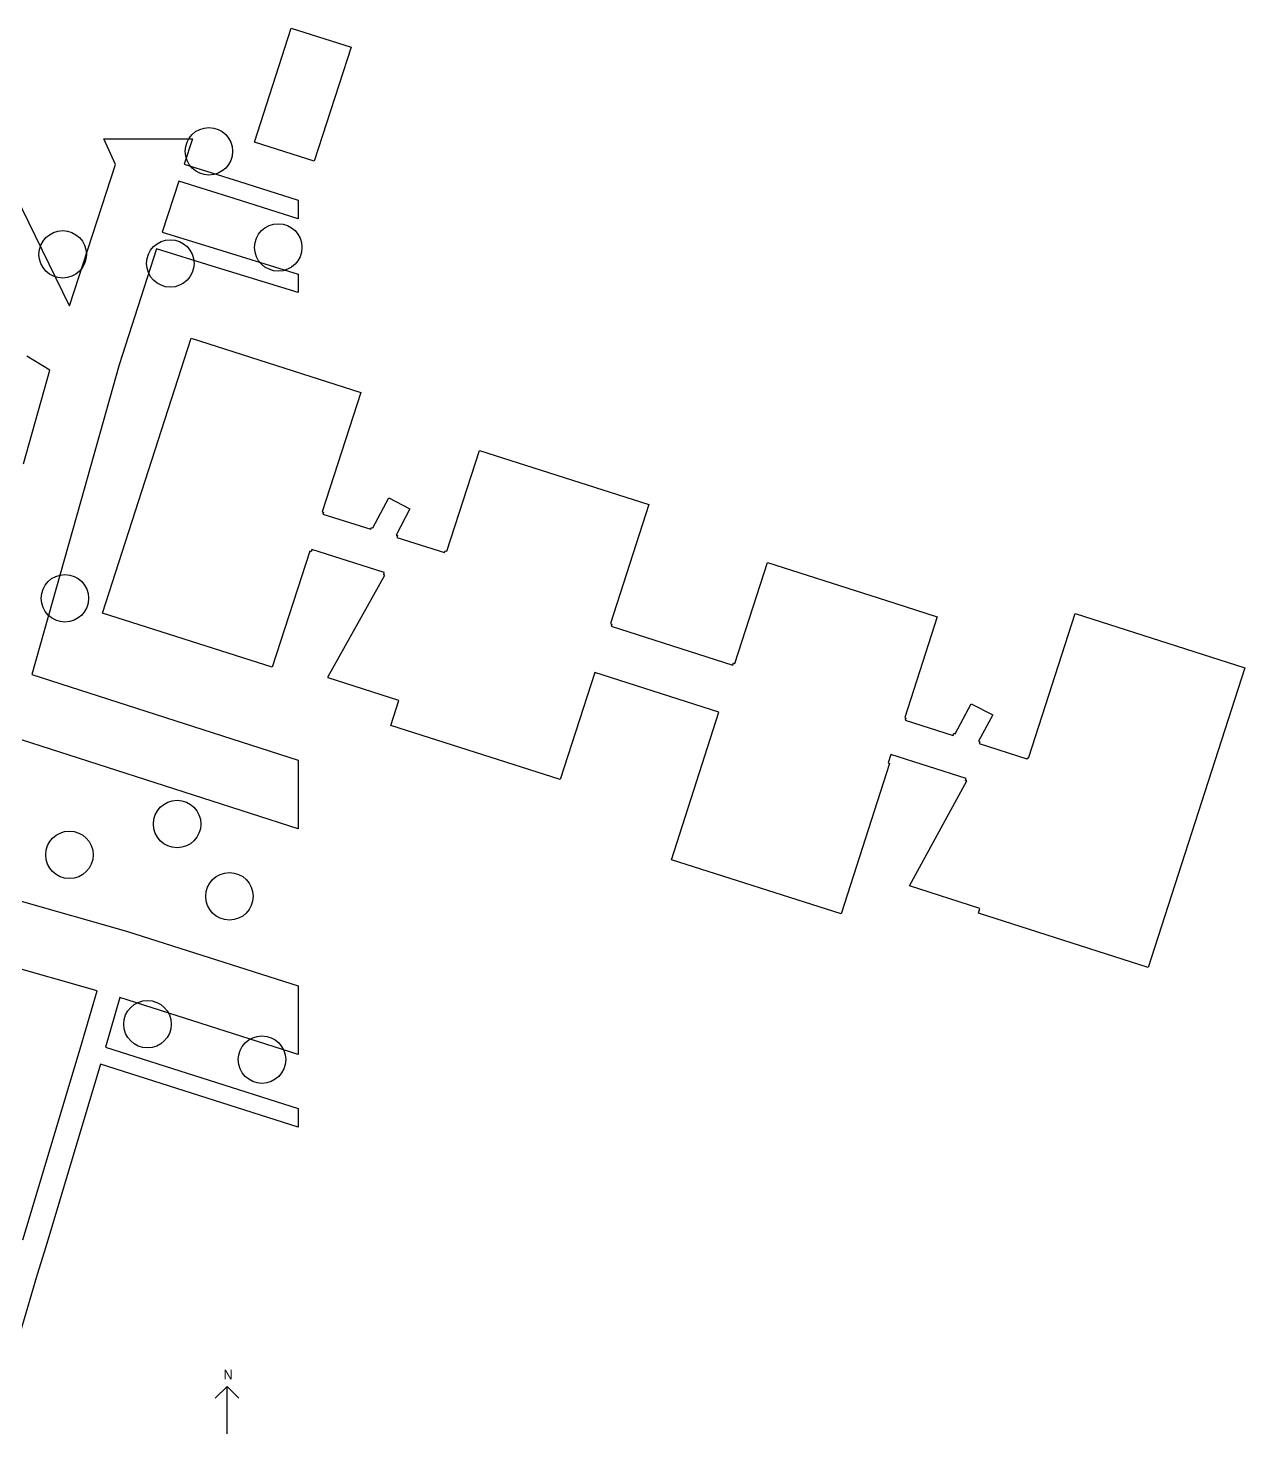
# Model space of a CAD drawing. Header units: millimetres. Extents: x -134533 to 68451, y 6505 to 126093.
# Drawn here: x -34088 to 68451, y 7514 to 125982 of the extents above; entities that cross this region are included whole.
import ezdxf

# ---------------------------------------------------------------- set-up
doc = ezdxf.new("R2010")
doc.units = ezdxf.units.MM
for name, color, linetype in [('A-ANNO-SYMB', 7, 'Continuous'), ('C-BLDG-EXST', 7, 'Continuous'), ('C-ROAD', 7, 'Continuous'), ('L-PLNT-TREE', 7, 'Continuous')]:
    doc.layers.add(name, color=color, linetype=linetype)

msp = doc.modelspace()

# ---------------------------------------------------------------- linework, layer by layer
at = {"layer": 'A-ANNO-SYMB'}
for p in [(-18322, 10514), (-17322, 7514), (-16322, 10514)]:
    msp.add_line(p, (-17322, 11514), dxfattribs=at)
at = {"layer": 'C-BLDG-EXST'}
for points in [[(-6866, 124369), (-9974, 114763), (-15005, 116377), (-11924, 125982)], [(15053, 75587), (25291, 72304), (25345, 72481), (25467, 72437), (28209, 80948), (38949, 77533), (42524, 76383), (39782, 67872), (39890, 67838), (39836, 67662), (43871, 66379), (43926, 66567), (44034, 66523), (45375, 69032), (47203, 68115), (46004, 65882), (46113, 65849), (46059, 65683), (50081, 64401), (50257, 64533), (54157, 76648), (68451, 72072), (60299, 46825), (45991, 51390), (46106, 51799), (40174, 53689), (45023, 62544), (44914, 62577), (44968, 62743), (38624, 64765), (38400, 64058), (38509, 64014), (34419, 51335), (20124, 55900), (24126, 68325), (13665, 71685), (10753, 62665), (-3528, 67219), (-2858, 69331), (-8810, 71232), (-8789, 71343), (-4022, 79887), (-4124, 79920), (-4070, 80097), (-10184, 82032), (-10238, 81855), (-10353, 81899), (-13516, 72127), (-27810, 76682), (-20355, 99840), (-6054, 95274), (-9304, 85226), (-9189, 85193), (-9250, 85016), (-5207, 83745), (-5146, 83911), (-5038, 83878), (-3697, 86409), (-1910, 85481), (-3061, 83248), (-2966, 83215), (-3020, 83049), (1009, 81777), (1063, 81943), (1185, 81910), (3941, 90389), (18235, 85823), (14999, 75797), (15107, 75764)]]:
    msp.add_lwpolyline(points, close=True, dxfattribs=at)
at = {"layer": 'C-ROAD'}
for points in [[(-37516, 116645), (-30635, 102596), (-30596, 102572), (-28273, 109741), (-26733, 114476), (-27717, 116645), (-20247, 116645), (-20935, 114523), (-16275, 113046), (-11322, 111480), (-11322, 109907), (-16728, 111616), (-21398, 113097), (-22797, 108795), (-18129, 107355), (-11322, 105258), (-11322, 103688), (-18571, 105921), (-23260, 107368), (-26423, 97607), (-29679, 86019), (-33768, 71502), (-11322, 64282), (-11322, 58504), (-35423, 66256)], [(-34484, 89251), (-32266, 97145), (-34190, 98324)], [(-34863, 52454), (-25790, 49867), (-25709, 49843), (-11322, 45263), (-11322, 39491), (-26357, 44277), (-27568, 40101), (-11322, 34936), (-11322, 33362), (-27993, 38662), (-32608, 23291), (-32608, 23289), (-33318, 20937), (-35726, 12809)], [(-34523, 23866), (-29690, 39967), (-28272, 44856), (-36150, 47102)]]:
    msp.add_lwpolyline(points, dxfattribs=at)
at = {"layer": 'L-PLNT-TREE'}
for centre in [(-18851, 115603), (-13008, 107500), (-31175, 106914), (-22108, 106152), (-30986, 77931), (-21533, 58907), (-30606, 56309), (-17125, 52816), (-24025, 42038), (-14382, 39054)]:
    msp.add_circle(centre, 2000, dxfattribs=at)

# ---------------------------------------------------------------- texts
at = {"layer": 'A-ANNO-SYMB'}
msp.add_text('N', height=800, dxfattribs=at).set_placement((-17622, 12114))

doc.saveas('drawing.dxf')
